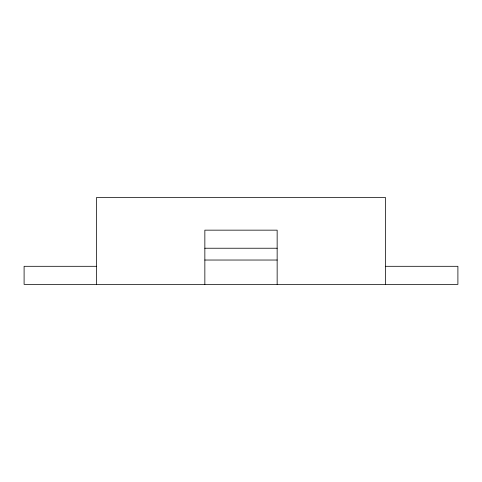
<?xml version="1.0" encoding="UTF-8"?>
<svg xmlns="http://www.w3.org/2000/svg" width="482" height="482" viewBox="0 0 482 482"><rect width="100%" height="100%" fill="white"/><g stroke="black" fill="none" stroke-linecap="round" stroke-linejoin="round"><path stroke-width="0.72" d="M204.85 248.23L277.15 248.23M204.85 260.033L277.15 260.033M96.647 266.305L24.1 266.305L24.1 284.38L457.9 284.38L457.9 266.305L385.353 266.305M385.6 284.38L385.6 197.62L96.4 197.62L96.4 284.38M277.15 284.38L277.15 230.155L204.85 230.155L204.85 284.38"/></g></svg>
